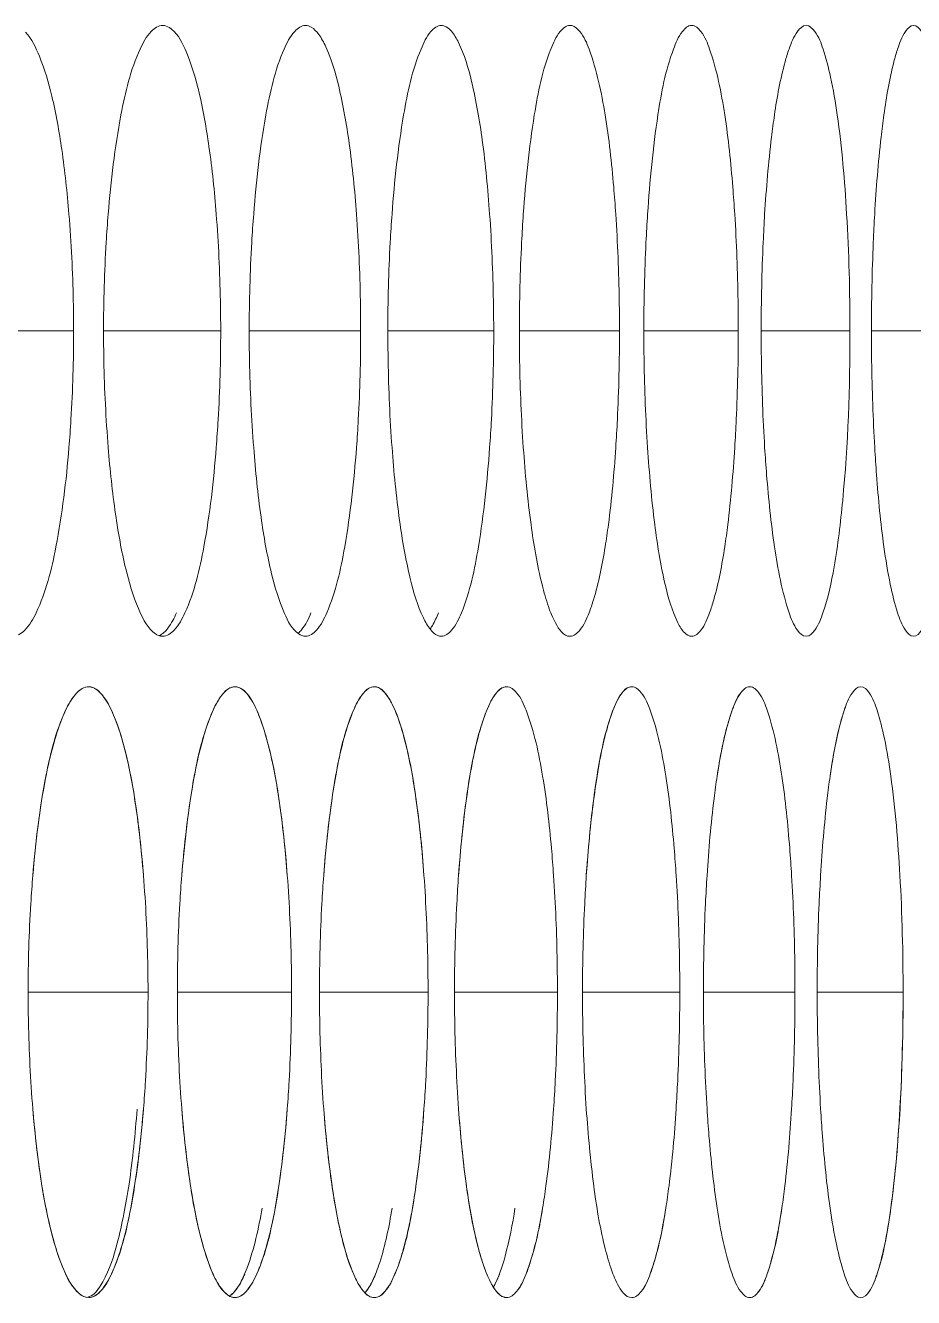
# Model space of a CAD drawing. Header units: millimetres. Extents: x 1177 to 4147, y 93 to 2194.
# Drawn here: x 2907.68 to 2916.4, y 1875.71 to 1888.21 of the extents above; entities that cross this region are included whole.
import ezdxf

# ---------------------------------------------------------------- set-up
doc = ezdxf.new("R2010")
doc.units = ezdxf.units.MM
doc.header["$LTSCALE"] = 0.1
doc.layers.add('标注', color=251, linetype='Continuous', lineweight=9)

msp = doc.modelspace()

# ---------------------------------------------------------------- linework, layer by layer
at = {"layer": '标注'}
for p, q in [((2906.944, 1885.207), (2908.15, 1885.207)), ((2908.444, 1885.207), (2909.595, 1885.207)), ((2909.875, 1885.207), (2910.97, 1885.207)), ((2911.237, 1885.207), (2912.277, 1885.207)), ((2912.529, 1885.207), (2913.513, 1885.207)), ((2913.752, 1885.207), (2914.68, 1885.207)), ((2914.905, 1885.207), (2915.777, 1885.207)), ((2915.988, 1885.207), (2916.804, 1885.207)), ((2907.703, 1878.712), (2908.881, 1878.712)), ((2907.703, 1878.712), (2908.881, 1878.712)), ((2909.169, 1878.712), (2910.291, 1878.712)), ((2909.169, 1878.712), (2910.291, 1878.712)), ((2910.565, 1878.712), (2911.632, 1878.712)), ((2910.565, 1878.712), (2911.632, 1878.712)), ((2911.892, 1878.712), (2912.903, 1878.712)), ((2911.892, 1878.712), (2912.903, 1878.712)), ((2913.149, 1878.712), (2914.105, 1878.712)), ((2913.149, 1878.712), (2914.105, 1878.712)), ((2914.337, 1878.712), (2915.237, 1878.712)), ((2914.337, 1878.712), (2915.237, 1878.712)), ((2915.455, 1878.712), (2916.299, 1878.712)), ((2915.455, 1878.712), (2916.299, 1878.712))]:
    msp.add_line(p, q, dxfattribs=at)
for points, knots in [([(2909.025, 1888.207), (2908.983, 1888.207), (2908.882, 1888.135), (2908.833, 1888.037), (2908.804, 1887.975)], [0, 0, 0, 0, 0.384136, 1, 1, 1, 1]), ([(2909.115, 1888.169), (2909.108, 1888.175), (2909.082, 1888.195), (2909.049, 1888.207), (2909.025, 1888.207)], [0, 0, 0, 0, 0.282086, 1, 1, 1, 1]), ([(2909.551, 1886.354), (2909.534, 1886.576), (2909.492, 1886.98), (2909.399, 1887.518), (2909.285, 1887.905), (2909.18, 1888.113), (2909.115, 1888.169)], [0, 0, 0, 0, 0.353299, 0.646273, 0.86342, 1, 1, 1, 1]), ([(2910.428, 1888.207), (2910.388, 1888.207), (2910.291, 1888.133), (2910.245, 1888.037), (2910.218, 1887.975)], [0, 0, 0, 0, 0.378328, 1, 1, 1, 1]), ([(2910.929, 1886.354), (2910.912, 1886.587), (2910.871, 1887.008), (2910.775, 1887.558), (2910.671, 1887.92), (2910.57, 1888.111), (2910.514, 1888.173), (2910.485, 1888.19)], [0, 0, 0, 0, 0.364158, 0.661207, 0.874207, 0.947517, 1, 1, 1, 1]), ([(2911.762, 1888.207), (2911.723, 1888.207), (2911.63, 1888.131), (2911.589, 1888.036), (2911.563, 1887.975)], [0, 0, 0, 0, 0.37223, 1, 1, 1, 1]), ([(2912.237, 1886.354), (2912.22, 1886.597), (2912.179, 1887.035), (2912.083, 1887.599), (2911.978, 1887.962), (2911.876, 1888.143), (2911.817, 1888.195), (2911.788, 1888.203)], [0, 0, 0, 0, 0.376417, 0.678059, 0.88637, 0.953961, 1, 1, 1, 1]), ([(2913.027, 1888.207), (2912.989, 1888.207), (2912.9, 1888.128), (2912.862, 1888.036), (2912.838, 1887.975)], [0, 0, 0, 0, 0.36584, 1, 1, 1, 1]), ([(2913.372, 1887.328), (2913.336, 1887.547), (2913.276, 1887.835), (2913.153, 1888.128), (2913.064, 1888.207), (2913.027, 1888.207)], [0, 0, 0, 0, 0.68404, 0.884461, 1, 1, 1, 1]), ([(2914.222, 1888.207), (2914.185, 1888.207), (2914.101, 1888.126), (2914.066, 1888.036), (2914.043, 1887.975)], [0, 0, 0, 0, 0.359161, 1, 1, 1, 1]), ([(2914.547, 1887.328), (2914.514, 1887.547), (2914.456, 1887.834), (2914.342, 1888.126), (2914.258, 1888.207), (2914.222, 1888.207)], [0, 0, 0, 0, 0.688296, 0.888112, 1, 1, 1, 1]), ([(2915.347, 1888.207), (2915.312, 1888.207), (2915.232, 1888.124), (2915.2, 1888.035), (2915.179, 1887.975)], [0, 0, 0, 0, 0.352199, 1, 1, 1, 1]), ([(2915.777, 1885.207), (2915.777, 1885.59), (2915.758, 1886.298), (2915.687, 1887.132), (2915.599, 1887.67), (2915.525, 1887.948), (2915.461, 1888.124), (2915.381, 1888.207), (2915.347, 1888.207)], [0, 0, 0, 0, 0.372429, 0.689732, 0.811883, 0.904664, 0.966442, 1, 1, 1, 1]), ([(2916.402, 1888.207), (2916.369, 1888.207), (2916.293, 1888.121), (2916.265, 1888.035), (2916.245, 1887.975)], [0, 0, 0, 0, 0.34497, 1, 1, 1, 1]), ([(2916.804, 1885.207), (2916.804, 1885.59), (2916.786, 1886.298), (2916.72, 1887.131), (2916.638, 1887.67), (2916.568, 1887.948), (2916.51, 1888.121), (2916.435, 1888.207), (2916.402, 1888.207)], [0, 0, 0, 0, 0.373515, 0.691581, 0.813864, 0.906521, 0.967776, 1, 1, 1, 1]), ([(2908.104, 1886.354), (2908.087, 1886.566), (2908.045, 1886.955), (2907.954, 1887.475), (2907.84, 1887.864), (2907.739, 1888.074), (2907.677, 1888.141)], [0, 0, 0, 0, 0.343252, 0.632232, 0.852748, 1, 1, 1, 1]), ([(2908.804, 1887.975), (2908.709, 1887.772), (2908.581, 1887.228), (2908.516, 1886.681), (2908.49, 1886.354)], [0, 0, 0, 0, 0.407017, 1, 1, 1, 1]), ([(2910.218, 1887.975), (2910.128, 1887.771), (2910.006, 1887.227), (2909.944, 1886.681), (2909.919, 1886.354)], [0, 0, 0, 0, 0.406317, 1, 1, 1, 1]), ([(2911.563, 1887.975), (2911.476, 1887.77), (2911.361, 1887.226), (2911.302, 1886.68), (2911.278, 1886.354)], [0, 0, 0, 0, 0.405644, 1, 1, 1, 1]), ([(2912.838, 1887.975), (2912.755, 1887.769), (2912.647, 1887.225), (2912.591, 1886.68), (2912.568, 1886.354)], [0, 0, 0, 0, 0.405, 1, 1, 1, 1]), ([(2914.043, 1887.975), (2913.965, 1887.768), (2913.863, 1887.225), (2913.81, 1886.68), (2913.789, 1886.354)], [0, 0, 0, 0, 0.404385, 1, 1, 1, 1]), ([(2915.179, 1887.975), (2915.164, 1887.934), (2915.1, 1887.722), (2915.061, 1887.503), (2915.035, 1887.328)], [0, 0, 0, 0, 0.198383, 1, 1, 1, 1]), ([(2916.245, 1887.975), (2916.231, 1887.934), (2916.171, 1887.722), (2916.135, 1887.503), (2916.11, 1887.328)], [0, 0, 0, 0, 0.197891, 1, 1, 1, 1]), ([(2913.476, 1886.354), (2913.47, 1886.443), (2913.445, 1886.769), (2913.41, 1887.094), (2913.372, 1887.328)], [0, 0, 0, 0, 0.272672, 1, 1, 1, 1]), ([(2914.645, 1886.354), (2914.639, 1886.443), (2914.616, 1886.769), (2914.583, 1887.093), (2914.547, 1887.328)], [0, 0, 0, 0, 0.272763, 1, 1, 1, 1]), ([(2915.035, 1887.328), (2915.025, 1887.255), (2914.982, 1886.932), (2914.955, 1886.607), (2914.939, 1886.354)], [0, 0, 0, 0, 0.224658, 1, 1, 1, 1]), ([(2916.11, 1887.328), (2916.1, 1887.255), (2916.06, 1886.932), (2916.035, 1886.607), (2916.02, 1886.354)], [0, 0, 0, 0, 0.224554, 1, 1, 1, 1]), ([(2908.15, 1885.207), (2908.15, 1885.305), (2908.146, 1885.688), (2908.127, 1886.071), (2908.104, 1886.354)], [0, 0, 0, 0, 0.255908, 1, 1, 1, 1]), ([(2908.49, 1886.354), (2908.482, 1886.262), (2908.456, 1885.88), (2908.444, 1885.497), (2908.444, 1885.207)], [0, 0, 0, 0, 0.241932, 1, 1, 1, 1]), ([(2909.595, 1885.207), (2909.595, 1885.305), (2909.591, 1885.688), (2909.573, 1886.071), (2909.551, 1886.354)], [0, 0, 0, 0, 0.255929, 1, 1, 1, 1]), ([(2909.919, 1886.354), (2909.911, 1886.262), (2909.886, 1885.88), (2909.875, 1885.497), (2909.875, 1885.207)], [0, 0, 0, 0, 0.241898, 1, 1, 1, 1]), ([(2910.97, 1885.207), (2910.97, 1885.305), (2910.967, 1885.688), (2910.95, 1886.071), (2910.929, 1886.354)], [0, 0, 0, 0, 0.255949, 1, 1, 1, 1]), ([(2911.278, 1886.354), (2911.271, 1886.262), (2911.247, 1885.88), (2911.237, 1885.497), (2911.237, 1885.207)], [0, 0, 0, 0, 0.241865, 1, 1, 1, 1]), ([(2912.277, 1885.207), (2912.277, 1885.305), (2912.273, 1885.688), (2912.257, 1886.07), (2912.237, 1886.354)], [0, 0, 0, 0, 0.255968, 1, 1, 1, 1]), ([(2912.568, 1886.354), (2912.562, 1886.262), (2912.539, 1885.88), (2912.529, 1885.497), (2912.529, 1885.207)], [0, 0, 0, 0, 0.241834, 1, 1, 1, 1]), ([(2913.513, 1885.207), (2913.513, 1885.305), (2913.51, 1885.688), (2913.495, 1886.07), (2913.476, 1886.354)], [0, 0, 0, 0, 0.255986, 1, 1, 1, 1]), ([(2913.789, 1886.354), (2913.783, 1886.262), (2913.761, 1885.88), (2913.752, 1885.497), (2913.752, 1885.207)], [0, 0, 0, 0, 0.241805, 1, 1, 1, 1]), ([(2914.68, 1885.207), (2914.68, 1885.305), (2914.677, 1885.688), (2914.663, 1886.07), (2914.645, 1886.354)], [0, 0, 0, 0, 0.256003, 1, 1, 1, 1]), ([(2914.939, 1886.354), (2914.934, 1886.262), (2914.913, 1885.88), (2914.905, 1885.497), (2914.905, 1885.207)], [0, 0, 0, 0, 0.241777, 1, 1, 1, 1]), ([(2916.02, 1886.354), (2916.015, 1886.262), (2915.996, 1885.88), (2915.988, 1885.497), (2915.988, 1885.207)], [0, 0, 0, 0, 0.241751, 1, 1, 1, 1]), ([(2908.104, 1884.06), (2908.112, 1884.152), (2908.139, 1884.534), (2908.15, 1884.917), (2908.15, 1885.207)], [0, 0, 0, 0, 0.24194, 1, 1, 1, 1]), ([(2908.444, 1885.207), (2908.444, 1885.109), (2908.448, 1884.727), (2908.467, 1884.344), (2908.49, 1884.06)], [0, 0, 0, 0, 0.255912, 1, 1, 1, 1]), ([(2909.551, 1884.06), (2909.558, 1884.152), (2909.584, 1884.534), (2909.595, 1884.917), (2909.595, 1885.207)], [0, 0, 0, 0, 0.241906, 1, 1, 1, 1]), ([(2909.875, 1885.207), (2909.875, 1885.109), (2909.879, 1884.727), (2909.897, 1884.344), (2909.919, 1884.06)], [0, 0, 0, 0, 0.255933, 1, 1, 1, 1]), ([(2910.929, 1884.06), (2910.936, 1884.152), (2910.96, 1884.534), (2910.97, 1884.917), (2910.97, 1885.207)], [0, 0, 0, 0, 0.241873, 1, 1, 1, 1]), ([(2911.237, 1885.207), (2911.237, 1885.109), (2911.241, 1884.727), (2911.257, 1884.344), (2911.278, 1884.06)], [0, 0, 0, 0, 0.255953, 1, 1, 1, 1]), ([(2912.237, 1884.06), (2912.244, 1884.152), (2912.267, 1884.534), (2912.277, 1884.917), (2912.277, 1885.207)], [0, 0, 0, 0, 0.241842, 1, 1, 1, 1]), ([(2912.529, 1885.207), (2912.529, 1885.109), (2912.533, 1884.727), (2912.548, 1884.344), (2912.568, 1884.06)], [0, 0, 0, 0, 0.255971, 1, 1, 1, 1]), ([(2913.476, 1884.06), (2913.482, 1884.152), (2913.504, 1884.534), (2913.513, 1884.917), (2913.513, 1885.207)], [0, 0, 0, 0, 0.241812, 1, 1, 1, 1]), ([(2913.752, 1885.207), (2913.752, 1885.109), (2913.755, 1884.727), (2913.77, 1884.344), (2913.789, 1884.06)], [0, 0, 0, 0, 0.255989, 1, 1, 1, 1]), ([(2914.645, 1884.06), (2914.651, 1884.152), (2914.671, 1884.534), (2914.68, 1884.917), (2914.68, 1885.207)], [0, 0, 0, 0, 0.241784, 1, 1, 1, 1]), ([(2914.905, 1885.207), (2914.905, 1885.109), (2914.908, 1884.727), (2914.922, 1884.344), (2914.939, 1884.06)], [0, 0, 0, 0, 0.256006, 1, 1, 1, 1]), ([(2915.512, 1882.439), (2915.563, 1882.585), (2915.64, 1882.952), (2915.751, 1883.875), (2915.777, 1884.651), (2915.777, 1885.207)], [0, 0, 0, 0, 0.166119, 0.401654, 1, 1, 1, 1]), ([(2915.988, 1885.207), (2915.988, 1885.109), (2915.991, 1884.727), (2916.004, 1884.344), (2916.02, 1884.06)], [0, 0, 0, 0, 0.256022, 1, 1, 1, 1]), ([(2907.782, 1882.439), (2907.88, 1882.642), (2908.011, 1883.186), (2908.078, 1883.734), (2908.104, 1884.06)], [0, 0, 0, 0, 0.407475, 1, 1, 1, 1]), ([(2908.49, 1884.06), (2908.507, 1883.842), (2908.55, 1883.443), (2908.643, 1882.911), (2908.758, 1882.524), (2908.861, 1882.315), (2908.925, 1882.255)], [0, 0, 0, 0, 0.349668, 0.641268, 0.859711, 1, 1, 1, 1]), ([(2909.244, 1882.439), (2909.338, 1882.643), (2909.463, 1883.187), (2909.526, 1883.734), (2909.551, 1884.06)], [0, 0, 0, 0, 0.406757, 1, 1, 1, 1]), ([(2909.919, 1884.06), (2909.936, 1883.831), (2909.978, 1883.417), (2910.074, 1882.868), (2910.189, 1882.484), (2910.294, 1882.278), (2910.361, 1882.231)], [0, 0, 0, 0, 0.360647, 0.656591, 0.871311, 1, 1, 1, 1]), ([(2910.637, 1882.439), (2910.726, 1882.644), (2910.845, 1883.188), (2910.905, 1883.734), (2910.929, 1884.06)], [0, 0, 0, 0, 0.406066, 1, 1, 1, 1]), ([(2911.278, 1884.06), (2911.296, 1883.821), (2911.338, 1883.389), (2911.435, 1882.829), (2911.54, 1882.466), (2911.642, 1882.282), (2911.698, 1882.226), (2911.727, 1882.215)], [0, 0, 0, 0, 0.372333, 0.672575, 0.882635, 0.952132, 1, 1, 1, 1]), ([(2911.96, 1882.439), (2912.045, 1882.645), (2912.157, 1883.189), (2912.214, 1883.734), (2912.237, 1884.06)], [0, 0, 0, 0, 0.405403, 1, 1, 1, 1]), ([(2912.568, 1884.06), (2912.586, 1883.807), (2912.629, 1883.355), (2912.715, 1882.837), (2912.808, 1882.511), (2912.877, 1882.338), (2912.962, 1882.207), (2913.027, 1882.207)], [0, 0, 0, 0, 0.389161, 0.695877, 0.811486, 0.900262, 1, 1, 1, 1]), ([(2913.372, 1883.087), (2913.384, 1883.159), (2913.43, 1883.482), (2913.459, 1883.808), (2913.476, 1884.06)], [0, 0, 0, 0, 0.224828, 1, 1, 1, 1]), ([(2913.789, 1884.06), (2913.805, 1883.807), (2913.845, 1883.356), (2913.937, 1882.78), (2914.039, 1882.419), (2914.136, 1882.247), (2914.196, 1882.207), (2914.222, 1882.207)], [0, 0, 0, 0, 0.389812, 0.696656, 0.899917, 0.961012, 1, 1, 1, 1]), ([(2914.547, 1883.087), (2914.558, 1883.159), (2914.602, 1883.482), (2914.629, 1883.808), (2914.645, 1884.06)], [0, 0, 0, 0, 0.224714, 1, 1, 1, 1]), ([(2914.939, 1884.06), (2914.945, 1883.971), (2914.968, 1883.646), (2915.001, 1883.321), (2915.035, 1883.087)], [0, 0, 0, 0, 0.272803, 1, 1, 1, 1]), ([(2916.02, 1884.06), (2916.026, 1883.971), (2916.047, 1883.646), (2916.078, 1883.321), (2916.11, 1883.087)], [0, 0, 0, 0, 0.272887, 1, 1, 1, 1]), ([(2913.214, 1882.439), (2913.23, 1882.48), (2913.301, 1882.691), (2913.344, 1882.911), (2913.372, 1883.087)], [0, 0, 0, 0, 0.199302, 1, 1, 1, 1]), ([(2914.398, 1882.439), (2914.413, 1882.48), (2914.48, 1882.692), (2914.52, 1882.911), (2914.547, 1883.087)], [0, 0, 0, 0, 0.198767, 1, 1, 1, 1]), ([(2915.035, 1883.087), (2915.068, 1882.868), (2915.123, 1882.58), (2915.232, 1882.291), (2915.312, 1882.207), (2915.347, 1882.207)], [0, 0, 0, 0, 0.692122, 0.891575, 1, 1, 1, 1]), ([(2916.11, 1883.087), (2916.128, 1882.962), (2916.162, 1882.745), (2916.233, 1882.466), (2916.293, 1882.293), (2916.369, 1882.207), (2916.402, 1882.207)], [0, 0, 0, 0, 0.396145, 0.696516, 0.895316, 1, 1, 1, 1]), ([(2907.553, 1882.207), (2907.596, 1882.207), (2907.701, 1882.278), (2907.752, 1882.377), (2907.782, 1882.439)], [0, 0, 0, 0, 0.389686, 1, 1, 1, 1]), ([(2908.989, 1882.214), (2909.025, 1882.227), (2909.096, 1882.3), (2909.138, 1882.386), (2909.161, 1882.439)], [0, 0, 0, 0, 0.398504, 1, 1, 1, 1]), ([(2909.025, 1882.207), (2909.067, 1882.207), (2909.168, 1882.28), (2909.216, 1882.378), (2909.244, 1882.439)], [0, 0, 0, 0, 0.384127, 1, 1, 1, 1]), ([(2910.356, 1882.237), (2910.368, 1882.247), (2910.423, 1882.305), (2910.458, 1882.379), (2910.482, 1882.439)], [0, 0, 0, 0, 0.193099, 1, 1, 1, 1]), ([(2910.428, 1882.207), (2910.469, 1882.207), (2910.566, 1882.282), (2910.61, 1882.378), (2910.637, 1882.439)], [0, 0, 0, 0, 0.37828, 1, 1, 1, 1]), ([(2911.653, 1882.281), (2911.661, 1882.291), (2911.693, 1882.341), (2911.717, 1882.395), (2911.734, 1882.439)], [0, 0, 0, 0, 0.212146, 1, 1, 1, 1]), ([(2911.762, 1882.207), (2911.801, 1882.207), (2911.894, 1882.284), (2911.935, 1882.378), (2911.96, 1882.439)], [0, 0, 0, 0, 0.372142, 1, 1, 1, 1]), ([(2913.027, 1882.207), (2913.064, 1882.207), (2913.153, 1882.286), (2913.19, 1882.378), (2913.214, 1882.439)], [0, 0, 0, 0, 0.36571, 1, 1, 1, 1]), ([(2914.222, 1882.207), (2914.258, 1882.207), (2914.342, 1882.288), (2914.376, 1882.379), (2914.398, 1882.439)], [0, 0, 0, 0, 0.358988, 1, 1, 1, 1]), ([(2915.347, 1882.207), (2915.381, 1882.207), (2915.461, 1882.291), (2915.492, 1882.379), (2915.512, 1882.439)], [0, 0, 0, 0, 0.351982, 1, 1, 1, 1]), ([(2916.402, 1882.207), (2916.435, 1882.207), (2916.51, 1882.294), (2916.538, 1882.379), (2916.557, 1882.439)], [0, 0, 0, 0, 0.34471, 1, 1, 1, 1]), ([(2908.925, 1882.255), (2908.933, 1882.247), (2908.961, 1882.223), (2908.998, 1882.207), (2909.025, 1882.207)], [0, 0, 0, 0, 0.288207, 1, 1, 1, 1]), ([(2908.298, 1881.712), (2908.225, 1881.712), (2908.121, 1881.589), (2908.036, 1881.408), (2907.925, 1881.085), (2907.822, 1880.565), (2907.77, 1880.112), (2907.749, 1879.859)], [0, 0, 0, 0, 0.108725, 0.198707, 0.314104, 0.617245, 1, 1, 1, 1]), ([(2908.298, 1881.712), (2908.254, 1881.712), (2908.151, 1881.64), (2908.101, 1881.542), (2908.071, 1881.48)], [0, 0, 0, 0, 0.386933, 1, 1, 1, 1]), ([(2908.404, 1881.66), (2908.396, 1881.668), (2908.366, 1881.695), (2908.326, 1881.712), (2908.298, 1881.712)], [0, 0, 0, 0, 0.288854, 1, 1, 1, 1]), ([(2908.836, 1879.859), (2908.816, 1880.112), (2908.766, 1880.565), (2908.666, 1881.085), (2908.557, 1881.408), (2908.473, 1881.589), (2908.369, 1881.712), (2908.298, 1881.712)], [0, 0, 0, 0, 0.38312, 0.686351, 0.80168, 0.891533, 1, 1, 1, 1]), ([(2908.836, 1879.859), (2908.819, 1880.076), (2908.778, 1880.472), (2908.685, 1881.002), (2908.571, 1881.39), (2908.468, 1881.599), (2908.404, 1881.66)], [0, 0, 0, 0, 0.348125, 0.639047, 0.857939, 1, 1, 1, 1]), ([(2909.735, 1881.712), (2909.666, 1881.712), (2909.566, 1881.587), (2909.486, 1881.408), (2909.38, 1881.084), (2909.282, 1880.565), (2909.233, 1880.112), (2909.213, 1879.859)], [0, 0, 0, 0, 0.106138, 0.195757, 0.311206, 0.615378, 1, 1, 1, 1]), ([(2909.735, 1881.712), (2909.694, 1881.712), (2909.595, 1881.639), (2909.548, 1881.542), (2909.52, 1881.48)], [0, 0, 0, 0, 0.381268, 1, 1, 1, 1]), ([(2910.249, 1879.859), (2910.23, 1880.112), (2910.182, 1880.565), (2910.087, 1881.084), (2909.983, 1881.408), (2909.904, 1881.587), (2909.805, 1881.712), (2909.735, 1881.712)], [0, 0, 0, 0, 0.384981, 0.689245, 0.80463, 0.894123, 1, 1, 1, 1]), ([(2910.249, 1879.859), (2910.232, 1880.086), (2910.19, 1880.498), (2910.096, 1881.045), (2909.981, 1881.43), (2909.876, 1881.636), (2909.809, 1881.685)], [0, 0, 0, 0, 0.358786, 0.65392, 0.869192, 1, 1, 1, 1]), ([(2911.104, 1881.712), (2911.036, 1881.712), (2910.943, 1881.584), (2910.867, 1881.408), (2910.766, 1881.084), (2910.673, 1880.564), (2910.626, 1880.112), (2910.607, 1879.859)], [0, 0, 0, 0, 0.103563, 0.192833, 0.308341, 0.613538, 1, 1, 1, 1]), ([(2911.104, 1881.712), (2911.064, 1881.712), (2910.969, 1881.637), (2910.926, 1881.541), (2910.899, 1881.48)], [0, 0, 0, 0, 0.375316, 1, 1, 1, 1]), ([(2911.592, 1879.859), (2911.574, 1880.112), (2911.529, 1880.564), (2911.438, 1881.083), (2911.339, 1881.408), (2911.265, 1881.584), (2911.172, 1881.712), (2911.104, 1881.712)], [0, 0, 0, 0, 0.386814, 0.692105, 0.807551, 0.8967, 1, 1, 1, 1]), ([(2911.592, 1879.859), (2911.575, 1880.097), (2911.534, 1880.526), (2911.438, 1881.084), (2911.333, 1881.446), (2911.231, 1881.633), (2911.174, 1881.689), (2911.145, 1881.703)], [0, 0, 0, 0, 0.370156, 0.669475, 0.880231, 0.950761, 1, 1, 1, 1]), ([(2912.403, 1881.712), (2912.337, 1881.712), (2912.249, 1881.582), (2912.178, 1881.408), (2912.082, 1881.083), (2911.994, 1880.564), (2911.95, 1880.112), (2911.932, 1879.859)], [0, 0, 0, 0, 0.101007, 0.189943, 0.305517, 0.61173, 1, 1, 1, 1]), ([(2912.403, 1881.712), (2912.365, 1881.712), (2912.274, 1881.634), (2912.234, 1881.541), (2912.209, 1881.48)], [0, 0, 0, 0, 0.369072, 1, 1, 1, 1]), ([(2912.758, 1880.833), (2912.722, 1881.052), (2912.66, 1881.34), (2912.532, 1881.634), (2912.442, 1881.712), (2912.403, 1881.712)], [0, 0, 0, 0, 0.68191, 0.882647, 1, 1, 1, 1]), ([(2912.758, 1880.833), (2912.722, 1881.052), (2912.66, 1881.34), (2912.532, 1881.634), (2912.442, 1881.712), (2912.403, 1881.712)], [0, 0, 0, 0, 0.68191, 0.882647, 1, 1, 1, 1]), ([(2913.633, 1881.712), (2913.569, 1881.712), (2913.487, 1881.58), (2913.42, 1881.408), (2913.329, 1881.082), (2913.246, 1880.564), (2913.204, 1880.112), (2913.187, 1879.859)], [0, 0, 0, 0, 0.098477, 0.187097, 0.302743, 0.609957, 1, 1, 1, 1]), ([(2913.633, 1881.712), (2913.596, 1881.712), (2913.509, 1881.632), (2913.473, 1881.541), (2913.449, 1881.48)], [0, 0, 0, 0, 0.362536, 1, 1, 1, 1]), ([(2913.968, 1880.833), (2913.934, 1881.052), (2913.875, 1881.339), (2913.756, 1881.632), (2913.67, 1881.712), (2913.633, 1881.712)], [0, 0, 0, 0, 0.686169, 0.886283, 1, 1, 1, 1]), ([(2913.968, 1880.833), (2913.934, 1881.052), (2913.875, 1881.339), (2913.756, 1881.632), (2913.67, 1881.712), (2913.633, 1881.712)], [0, 0, 0, 0, 0.686169, 0.886283, 1, 1, 1, 1]), ([(2914.793, 1881.712), (2914.757, 1881.712), (2914.675, 1881.63), (2914.562, 1881.339), (2914.505, 1881.052), (2914.472, 1880.833)], [0, 0, 0, 0, 0.110259, 0.309993, 1, 1, 1, 1]), ([(2914.793, 1881.712), (2914.757, 1881.712), (2914.675, 1881.63), (2914.642, 1881.54), (2914.62, 1881.48)], [0, 0, 0, 0, 0.355714, 1, 1, 1, 1]), ([(2915.108, 1880.833), (2915.076, 1881.051), (2915.02, 1881.339), (2914.91, 1881.63), (2914.828, 1881.712), (2914.793, 1881.712)], [0, 0, 0, 0, 0.690419, 0.889948, 1, 1, 1, 1]), ([(2915.108, 1880.833), (2915.076, 1881.051), (2915.02, 1881.339), (2914.91, 1881.63), (2914.828, 1881.712), (2914.793, 1881.712)], [0, 0, 0, 0, 0.690419, 0.889948, 1, 1, 1, 1]), ([(2915.883, 1881.712), (2915.849, 1881.712), (2915.771, 1881.627), (2915.709, 1881.453), (2915.635, 1881.174), (2915.599, 1880.957), (2915.582, 1880.833)], [0, 0, 0, 0, 0.106517, 0.305568, 0.605245, 1, 1, 1, 1]), ([(2915.883, 1881.712), (2915.849, 1881.712), (2915.771, 1881.627), (2915.741, 1881.54), (2915.721, 1881.48)], [0, 0, 0, 0, 0.348617, 1, 1, 1, 1]), ([(2916.299, 1878.712), (2916.299, 1879.095), (2916.281, 1879.803), (2916.212, 1880.636), (2916.127, 1881.175), (2916.055, 1881.453), (2915.994, 1881.627), (2915.917, 1881.712), (2915.883, 1881.712)], [0, 0, 0, 0, 0.372977, 0.690664, 0.812881, 0.905598, 0.967111, 1, 1, 1, 1]), ([(2916.299, 1878.712), (2916.299, 1879.095), (2916.281, 1879.803), (2916.212, 1880.636), (2916.127, 1881.175), (2916.055, 1881.453), (2915.994, 1881.627), (2915.917, 1881.712), (2915.883, 1881.712)], [0, 0, 0, 0, 0.372977, 0.690664, 0.812881, 0.905598, 0.967111, 1, 1, 1, 1]), ([(2908.071, 1881.48), (2907.975, 1881.277), (2907.843, 1880.733), (2907.776, 1880.186), (2907.749, 1879.859)], [0, 0, 0, 0, 0.407378, 1, 1, 1, 1]), ([(2909.52, 1881.48), (2909.427, 1881.276), (2909.302, 1880.732), (2909.239, 1880.185), (2909.213, 1879.859)], [0, 0, 0, 0, 0.406664, 1, 1, 1, 1]), ([(2910.899, 1881.48), (2910.811, 1881.275), (2910.692, 1880.731), (2910.632, 1880.185), (2910.607, 1879.859)], [0, 0, 0, 0, 0.405977, 1, 1, 1, 1]), ([(2912.209, 1881.48), (2912.125, 1881.274), (2912.013, 1880.73), (2911.955, 1880.185), (2911.932, 1879.859)], [0, 0, 0, 0, 0.405318, 1, 1, 1, 1]), ([(2913.449, 1881.48), (2913.369, 1881.273), (2913.264, 1880.73), (2913.209, 1880.185), (2913.187, 1879.859)], [0, 0, 0, 0, 0.404689, 1, 1, 1, 1]), ([(2914.62, 1881.48), (2914.605, 1881.439), (2914.538, 1881.227), (2914.498, 1881.008), (2914.472, 1880.833)], [0, 0, 0, 0, 0.198639, 1, 1, 1, 1]), ([(2915.721, 1881.48), (2915.707, 1881.439), (2915.644, 1881.227), (2915.607, 1881.008), (2915.582, 1880.833)], [0, 0, 0, 0, 0.198134, 1, 1, 1, 1]), ([(2912.865, 1879.859), (2912.859, 1879.948), (2912.834, 1880.274), (2912.797, 1880.598), (2912.758, 1880.833)], [0, 0, 0, 0, 0.272625, 1, 1, 1, 1]), ([(2912.865, 1879.859), (2912.859, 1879.948), (2912.834, 1880.274), (2912.797, 1880.598), (2912.758, 1880.833)], [0, 0, 0, 0, 0.272625, 1, 1, 1, 1]), ([(2914.069, 1879.859), (2914.064, 1879.948), (2914.04, 1880.273), (2914.005, 1880.598), (2913.968, 1880.833)], [0, 0, 0, 0, 0.272718, 1, 1, 1, 1]), ([(2914.069, 1879.859), (2914.064, 1879.948), (2914.04, 1880.273), (2914.005, 1880.598), (2913.968, 1880.833)], [0, 0, 0, 0, 0.272718, 1, 1, 1, 1]), ([(2914.472, 1880.833), (2914.461, 1880.76), (2914.417, 1880.437), (2914.389, 1880.112), (2914.373, 1879.859)], [0, 0, 0, 0, 0.224713, 1, 1, 1, 1]), ([(2914.472, 1880.833), (2914.461, 1880.76), (2914.417, 1880.437), (2914.389, 1880.112), (2914.373, 1879.859)], [0, 0, 0, 0, 0.224713, 1, 1, 1, 1]), ([(2915.203, 1879.859), (2915.198, 1879.948), (2915.176, 1880.273), (2915.143, 1880.598), (2915.108, 1880.833)], [0, 0, 0, 0, 0.272807, 1, 1, 1, 1]), ([(2915.203, 1879.859), (2915.198, 1879.948), (2915.176, 1880.273), (2915.143, 1880.598), (2915.108, 1880.833)], [0, 0, 0, 0, 0.272807, 1, 1, 1, 1]), ([(2915.582, 1880.833), (2915.571, 1880.76), (2915.53, 1880.437), (2915.504, 1880.112), (2915.489, 1879.859)], [0, 0, 0, 0, 0.224605, 1, 1, 1, 1]), ([(2915.582, 1880.833), (2915.571, 1880.76), (2915.53, 1880.437), (2915.504, 1880.112), (2915.489, 1879.859)], [0, 0, 0, 0, 0.224605, 1, 1, 1, 1]), ([(2907.749, 1879.859), (2907.742, 1879.767), (2907.714, 1879.385), (2907.703, 1879.002), (2907.703, 1878.712)], [0, 0, 0, 0, 0.24195, 1, 1, 1, 1]), ([(2907.749, 1879.859), (2907.742, 1879.767), (2907.714, 1879.385), (2907.703, 1879.002), (2907.703, 1878.712)], [0, 0, 0, 0, 0.24195, 1, 1, 1, 1]), ([(2908.881, 1878.712), (2908.881, 1878.81), (2908.877, 1879.193), (2908.859, 1879.575), (2908.836, 1879.859)], [0, 0, 0, 0, 0.255919, 1, 1, 1, 1]), ([(2908.881, 1878.712), (2908.881, 1878.81), (2908.877, 1879.193), (2908.859, 1879.575), (2908.836, 1879.859)], [0, 0, 0, 0, 0.255919, 1, 1, 1, 1]), ([(2909.213, 1879.859), (2909.205, 1879.767), (2909.179, 1879.385), (2909.169, 1879.002), (2909.169, 1878.712)], [0, 0, 0, 0, 0.241915, 1, 1, 1, 1]), ([(2909.213, 1879.859), (2909.205, 1879.767), (2909.179, 1879.385), (2909.169, 1879.002), (2909.169, 1878.712)], [0, 0, 0, 0, 0.241915, 1, 1, 1, 1]), ([(2910.291, 1878.712), (2910.291, 1878.81), (2910.288, 1879.193), (2910.27, 1879.575), (2910.249, 1879.859)], [0, 0, 0, 0, 0.255939, 1, 1, 1, 1]), ([(2910.291, 1878.712), (2910.291, 1878.81), (2910.288, 1879.193), (2910.27, 1879.575), (2910.249, 1879.859)], [0, 0, 0, 0, 0.255939, 1, 1, 1, 1]), ([(2910.607, 1879.859), (2910.6, 1879.767), (2910.575, 1879.385), (2910.565, 1879.002), (2910.565, 1878.712)], [0, 0, 0, 0, 0.241881, 1, 1, 1, 1]), ([(2910.607, 1879.859), (2910.6, 1879.767), (2910.575, 1879.385), (2910.565, 1879.002), (2910.565, 1878.712)], [0, 0, 0, 0, 0.241881, 1, 1, 1, 1]), ([(2911.632, 1878.712), (2911.632, 1878.81), (2911.629, 1879.193), (2911.612, 1879.575), (2911.592, 1879.859)], [0, 0, 0, 0, 0.255958, 1, 1, 1, 1]), ([(2911.632, 1878.712), (2911.632, 1878.81), (2911.629, 1879.193), (2911.612, 1879.575), (2911.592, 1879.859)], [0, 0, 0, 0, 0.255958, 1, 1, 1, 1]), ([(2911.932, 1879.859), (2911.925, 1879.767), (2911.902, 1879.385), (2911.892, 1879.002), (2911.892, 1878.712)], [0, 0, 0, 0, 0.24185, 1, 1, 1, 1]), ([(2911.932, 1879.859), (2911.925, 1879.767), (2911.902, 1879.385), (2911.892, 1879.002), (2911.892, 1878.712)], [0, 0, 0, 0, 0.24185, 1, 1, 1, 1]), ([(2912.903, 1878.712), (2912.903, 1878.81), (2912.9, 1879.193), (2912.885, 1879.575), (2912.865, 1879.859)], [0, 0, 0, 0, 0.255977, 1, 1, 1, 1]), ([(2912.903, 1878.712), (2912.903, 1878.81), (2912.9, 1879.193), (2912.885, 1879.575), (2912.865, 1879.859)], [0, 0, 0, 0, 0.255977, 1, 1, 1, 1]), ([(2913.187, 1879.859), (2913.181, 1879.767), (2913.159, 1879.385), (2913.149, 1879.002), (2913.149, 1878.712)], [0, 0, 0, 0, 0.24182, 1, 1, 1, 1]), ([(2913.187, 1879.859), (2913.181, 1879.767), (2913.159, 1879.385), (2913.149, 1879.002), (2913.149, 1878.712)], [0, 0, 0, 0, 0.24182, 1, 1, 1, 1]), ([(2914.105, 1878.712), (2914.105, 1878.81), (2914.102, 1879.193), (2914.088, 1879.575), (2914.069, 1879.859)], [0, 0, 0, 0, 0.255994, 1, 1, 1, 1]), ([(2914.105, 1878.712), (2914.105, 1878.81), (2914.102, 1879.193), (2914.088, 1879.575), (2914.069, 1879.859)], [0, 0, 0, 0, 0.255994, 1, 1, 1, 1]), ([(2914.373, 1879.859), (2914.367, 1879.767), (2914.346, 1879.385), (2914.337, 1879.002), (2914.337, 1878.712)], [0, 0, 0, 0, 0.241791, 1, 1, 1, 1]), ([(2914.373, 1879.859), (2914.367, 1879.767), (2914.346, 1879.385), (2914.337, 1879.002), (2914.337, 1878.712)], [0, 0, 0, 0, 0.241791, 1, 1, 1, 1]), ([(2915.237, 1878.712), (2915.237, 1878.81), (2915.234, 1879.193), (2915.221, 1879.575), (2915.203, 1879.859)], [0, 0, 0, 0, 0.256011, 1, 1, 1, 1]), ([(2915.237, 1878.712), (2915.237, 1878.81), (2915.234, 1879.193), (2915.221, 1879.575), (2915.203, 1879.859)], [0, 0, 0, 0, 0.256011, 1, 1, 1, 1]), ([(2915.489, 1879.859), (2915.483, 1879.767), (2915.463, 1879.385), (2915.455, 1879.002), (2915.455, 1878.712)], [0, 0, 0, 0, 0.241764, 1, 1, 1, 1]), ([(2915.489, 1879.859), (2915.483, 1879.767), (2915.463, 1879.385), (2915.455, 1879.002), (2915.455, 1878.712)], [0, 0, 0, 0, 0.241764, 1, 1, 1, 1]), ([(2907.703, 1878.712), (2907.703, 1878.614), (2907.707, 1878.231), (2907.726, 1877.849), (2907.749, 1877.565)], [0, 0, 0, 0, 0.255902, 1, 1, 1, 1]), ([(2907.703, 1878.712), (2907.703, 1878.614), (2907.707, 1878.231), (2907.726, 1877.849), (2907.749, 1877.565)], [0, 0, 0, 0, 0.255902, 1, 1, 1, 1]), ([(2908.836, 1877.565), (2908.844, 1877.657), (2908.87, 1878.039), (2908.881, 1878.422), (2908.881, 1878.712)], [0, 0, 0, 0, 0.241923, 1, 1, 1, 1]), ([(2908.836, 1877.565), (2908.844, 1877.657), (2908.87, 1878.039), (2908.881, 1878.422), (2908.881, 1878.712)], [0, 0, 0, 0, 0.241923, 1, 1, 1, 1]), ([(2909.169, 1878.712), (2909.169, 1878.614), (2909.172, 1878.231), (2909.19, 1877.849), (2909.213, 1877.565)], [0, 0, 0, 0, 0.255923, 1, 1, 1, 1]), ([(2909.169, 1878.712), (2909.169, 1878.614), (2909.172, 1878.231), (2909.19, 1877.849), (2909.213, 1877.565)], [0, 0, 0, 0, 0.255923, 1, 1, 1, 1]), ([(2910.249, 1877.565), (2910.256, 1877.657), (2910.281, 1878.039), (2910.291, 1878.422), (2910.291, 1878.712)], [0, 0, 0, 0, 0.241889, 1, 1, 1, 1]), ([(2910.249, 1877.565), (2910.256, 1877.657), (2910.281, 1878.039), (2910.291, 1878.422), (2910.291, 1878.712)], [0, 0, 0, 0, 0.241889, 1, 1, 1, 1]), ([(2910.565, 1878.712), (2910.565, 1878.614), (2910.569, 1878.231), (2910.586, 1877.849), (2910.607, 1877.565)], [0, 0, 0, 0, 0.255943, 1, 1, 1, 1]), ([(2910.565, 1878.712), (2910.565, 1878.614), (2910.569, 1878.231), (2910.586, 1877.849), (2910.607, 1877.565)], [0, 0, 0, 0, 0.255943, 1, 1, 1, 1]), ([(2911.592, 1877.565), (2911.599, 1877.657), (2911.622, 1878.039), (2911.632, 1878.422), (2911.632, 1878.712)], [0, 0, 0, 0, 0.241857, 1, 1, 1, 1]), ([(2911.592, 1877.565), (2911.599, 1877.657), (2911.622, 1878.039), (2911.632, 1878.422), (2911.632, 1878.712)], [0, 0, 0, 0, 0.241857, 1, 1, 1, 1]), ([(2911.892, 1878.712), (2911.892, 1878.614), (2911.895, 1878.231), (2911.912, 1877.849), (2911.932, 1877.565)], [0, 0, 0, 0, 0.255962, 1, 1, 1, 1]), ([(2911.892, 1878.712), (2911.892, 1878.614), (2911.895, 1878.231), (2911.912, 1877.849), (2911.932, 1877.565)], [0, 0, 0, 0, 0.255962, 1, 1, 1, 1]), ([(2912.865, 1877.565), (2912.872, 1877.657), (2912.894, 1878.039), (2912.903, 1878.422), (2912.903, 1878.712)], [0, 0, 0, 0, 0.241827, 1, 1, 1, 1]), ([(2912.865, 1877.565), (2912.872, 1877.657), (2912.894, 1878.039), (2912.903, 1878.422), (2912.903, 1878.712)], [0, 0, 0, 0, 0.241827, 1, 1, 1, 1]), ([(2913.149, 1878.712), (2913.149, 1878.614), (2913.153, 1878.231), (2913.168, 1877.849), (2913.187, 1877.565)], [0, 0, 0, 0, 0.25598, 1, 1, 1, 1]), ([(2913.149, 1878.712), (2913.149, 1878.614), (2913.153, 1878.231), (2913.168, 1877.849), (2913.187, 1877.565)], [0, 0, 0, 0, 0.25598, 1, 1, 1, 1]), ([(2914.069, 1877.565), (2914.075, 1877.657), (2914.096, 1878.039), (2914.105, 1878.422), (2914.105, 1878.712)], [0, 0, 0, 0, 0.241798, 1, 1, 1, 1]), ([(2914.069, 1877.565), (2914.075, 1877.657), (2914.096, 1878.039), (2914.105, 1878.422), (2914.105, 1878.712)], [0, 0, 0, 0, 0.241798, 1, 1, 1, 1]), ([(2914.337, 1878.712), (2914.337, 1878.614), (2914.34, 1878.231), (2914.355, 1877.849), (2914.373, 1877.565)], [0, 0, 0, 0, 0.255998, 1, 1, 1, 1]), ([(2914.337, 1878.712), (2914.337, 1878.614), (2914.34, 1878.231), (2914.355, 1877.849), (2914.373, 1877.565)], [0, 0, 0, 0, 0.255998, 1, 1, 1, 1]), ([(2915.203, 1877.565), (2915.209, 1877.657), (2915.229, 1878.039), (2915.237, 1878.422), (2915.237, 1878.712)], [0, 0, 0, 0, 0.241771, 1, 1, 1, 1]), ([(2915.203, 1877.565), (2915.209, 1877.657), (2915.229, 1878.039), (2915.237, 1878.422), (2915.237, 1878.712)], [0, 0, 0, 0, 0.241771, 1, 1, 1, 1]), ([(2915.455, 1878.712), (2915.455, 1878.614), (2915.458, 1878.231), (2915.472, 1877.849), (2915.489, 1877.565)], [0, 0, 0, 0, 0.256014, 1, 1, 1, 1]), ([(2915.455, 1878.712), (2915.455, 1878.614), (2915.458, 1878.231), (2915.472, 1877.849), (2915.489, 1877.565)], [0, 0, 0, 0, 0.256014, 1, 1, 1, 1]), ([(2915.883, 1875.712), (2915.917, 1875.712), (2915.994, 1875.797), (2916.055, 1875.971), (2916.127, 1876.249), (2916.212, 1876.788), (2916.281, 1877.621), (2916.299, 1878.329), (2916.299, 1878.712)], [0, 0, 0, 0, 0.032889, 0.094402, 0.187119, 0.309336, 0.627023, 1, 1, 1, 1]), ([(2916.043, 1875.944), (2916.093, 1876.09), (2916.167, 1876.457), (2916.274, 1877.38), (2916.299, 1878.156), (2916.299, 1878.712)], [0, 0, 0, 0, 0.165903, 0.40142, 1, 1, 1, 1]), ([(2907.749, 1877.565), (2907.77, 1877.312), (2907.822, 1876.859), (2907.925, 1876.339), (2908.036, 1876.016), (2908.121, 1875.835), (2908.225, 1875.712), (2908.298, 1875.712)], [0, 0, 0, 0, 0.382755, 0.685896, 0.801293, 0.891275, 1, 1, 1, 1]), ([(2907.749, 1877.565), (2907.767, 1877.352), (2907.809, 1876.961), (2907.902, 1876.438), (2908.016, 1876.05), (2908.118, 1875.84), (2908.18, 1875.774)], [0, 0, 0, 0, 0.344652, 0.634249, 0.854362, 1, 1, 1, 1]), ([(2908.279, 1875.714), (2908.351, 1875.726), (2908.486, 1875.927), (2908.601, 1876.298), (2908.712, 1876.877), (2908.755, 1877.317), (2908.774, 1877.564)], [0, 0, 0, 0, 0.111468, 0.318884, 0.621199, 1, 1, 1, 1]), ([(2908.298, 1875.712), (2908.369, 1875.712), (2908.473, 1875.835), (2908.557, 1876.016), (2908.666, 1876.339), (2908.766, 1876.859), (2908.816, 1877.312), (2908.836, 1877.565)], [0, 0, 0, 0, 0.108467, 0.19832, 0.313649, 0.61688, 1, 1, 1, 1]), ([(2908.522, 1875.944), (2908.617, 1876.147), (2908.746, 1876.692), (2908.81, 1877.239), (2908.836, 1877.565)], [0, 0, 0, 0, 0.407112, 1, 1, 1, 1]), ([(2909.213, 1877.565), (2909.233, 1877.312), (2909.282, 1876.859), (2909.38, 1876.34), (2909.486, 1876.016), (2909.566, 1875.837), (2909.666, 1875.712), (2909.735, 1875.712)], [0, 0, 0, 0, 0.384622, 0.688794, 0.804243, 0.893862, 1, 1, 1, 1]), ([(2909.213, 1877.565), (2909.23, 1877.342), (2909.273, 1876.935), (2909.367, 1876.394), (2909.482, 1876.008), (2909.586, 1875.801), (2909.652, 1875.747)], [0, 0, 0, 0, 0.354996, 0.648712, 0.865362, 1, 1, 1, 1]), ([(2909.735, 1875.712), (2909.805, 1875.712), (2909.904, 1875.837), (2909.983, 1876.016), (2910.087, 1876.34), (2910.182, 1876.86), (2910.23, 1877.312), (2910.249, 1877.565)], [0, 0, 0, 0, 0.105877, 0.19537, 0.310755, 0.615019, 1, 1, 1, 1]), ([(2909.949, 1875.944), (2910.041, 1876.148), (2910.162, 1876.692), (2910.224, 1877.239), (2910.249, 1877.565)], [0, 0, 0, 0, 0.406408, 1, 1, 1, 1]), ([(2910.607, 1877.565), (2910.626, 1877.312), (2910.673, 1876.86), (2910.766, 1876.34), (2910.867, 1876.016), (2910.943, 1875.84), (2911.036, 1875.712), (2911.104, 1875.712)], [0, 0, 0, 0, 0.386462, 0.691659, 0.807167, 0.896437, 1, 1, 1, 1]), ([(2910.607, 1877.565), (2910.625, 1877.331), (2910.667, 1876.907), (2910.763, 1876.355), (2910.868, 1875.993), (2910.969, 1875.803), (2911.024, 1875.743), (2911.053, 1875.726)], [0, 0, 0, 0, 0.366167, 0.664077, 0.876453, 0.948818, 1, 1, 1, 1]), ([(2911.104, 1875.712), (2911.172, 1875.712), (2911.265, 1875.84), (2911.339, 1876.016), (2911.438, 1876.341), (2911.529, 1876.86), (2911.574, 1877.312), (2911.592, 1877.565)], [0, 0, 0, 0, 0.1033, 0.192449, 0.307895, 0.613186, 1, 1, 1, 1]), ([(2911.307, 1875.944), (2911.395, 1876.149), (2911.51, 1876.693), (2911.568, 1877.239), (2911.592, 1877.565)], [0, 0, 0, 0, 0.405731, 1, 1, 1, 1]), ([(2911.932, 1877.565), (2911.95, 1877.312), (2911.994, 1876.86), (2912.082, 1876.341), (2912.178, 1876.016), (2912.249, 1875.842), (2912.337, 1875.712), (2912.403, 1875.712)], [0, 0, 0, 0, 0.38827, 0.694483, 0.810057, 0.898993, 1, 1, 1, 1]), ([(2911.932, 1877.565), (2911.949, 1877.32), (2911.991, 1876.88), (2912.088, 1876.313), (2912.194, 1875.951), (2912.296, 1875.771), (2912.355, 1875.722), (2912.383, 1875.715)], [0, 0, 0, 0, 0.378761, 0.681383, 0.888916, 0.955378, 1, 1, 1, 1]), ([(2912.758, 1876.591), (2912.77, 1876.664), (2912.818, 1876.987), (2912.848, 1877.312), (2912.865, 1877.565)], [0, 0, 0, 0, 0.224887, 1, 1, 1, 1]), ([(2912.758, 1876.591), (2912.77, 1876.664), (2912.818, 1876.987), (2912.848, 1877.312), (2912.865, 1877.565)], [0, 0, 0, 0, 0.224887, 1, 1, 1, 1]), ([(2913.187, 1877.565), (2913.204, 1877.312), (2913.246, 1876.86), (2913.329, 1876.342), (2913.42, 1876.016), (2913.487, 1875.844), (2913.569, 1875.712), (2913.633, 1875.712)], [0, 0, 0, 0, 0.390043, 0.697257, 0.812903, 0.901523, 1, 1, 1, 1]), ([(2913.187, 1877.565), (2913.204, 1877.312), (2913.246, 1876.86), (2913.329, 1876.342), (2913.42, 1876.016), (2913.487, 1875.844), (2913.569, 1875.712), (2913.633, 1875.712)], [0, 0, 0, 0, 0.390043, 0.697257, 0.812903, 0.901523, 1, 1, 1, 1]), ([(2913.968, 1876.591), (2913.98, 1876.664), (2914.025, 1876.987), (2914.053, 1877.312), (2914.069, 1877.565)], [0, 0, 0, 0, 0.22477, 1, 1, 1, 1]), ([(2913.968, 1876.591), (2913.98, 1876.664), (2914.025, 1876.987), (2914.053, 1877.312), (2914.069, 1877.565)], [0, 0, 0, 0, 0.22477, 1, 1, 1, 1]), ([(2914.373, 1877.565), (2914.378, 1877.476), (2914.402, 1877.151), (2914.436, 1876.826), (2914.472, 1876.591)], [0, 0, 0, 0, 0.272759, 1, 1, 1, 1]), ([(2914.373, 1877.565), (2914.378, 1877.476), (2914.402, 1877.151), (2914.436, 1876.826), (2914.472, 1876.591)], [0, 0, 0, 0, 0.272759, 1, 1, 1, 1]), ([(2915.108, 1876.591), (2915.119, 1876.664), (2915.162, 1876.987), (2915.188, 1877.312), (2915.203, 1877.565)], [0, 0, 0, 0, 0.224659, 1, 1, 1, 1]), ([(2915.108, 1876.591), (2915.119, 1876.664), (2915.162, 1876.987), (2915.188, 1877.312), (2915.203, 1877.565)], [0, 0, 0, 0, 0.224659, 1, 1, 1, 1]), ([(2915.489, 1877.565), (2915.494, 1877.476), (2915.516, 1877.151), (2915.548, 1876.826), (2915.582, 1876.591)], [0, 0, 0, 0, 0.272845, 1, 1, 1, 1]), ([(2915.489, 1877.565), (2915.494, 1877.476), (2915.516, 1877.151), (2915.548, 1876.826), (2915.582, 1876.591)], [0, 0, 0, 0, 0.272845, 1, 1, 1, 1]), ([(2909.681, 1875.728), (2909.719, 1875.75), (2909.788, 1875.842), (2909.911, 1876.127), (2909.967, 1876.392), (2910.002, 1876.59)], [0, 0, 0, 0, 0.140778, 0.353745, 1, 1, 1, 1]), ([(2911.014, 1875.761), (2911.044, 1875.795), (2911.099, 1875.892), (2911.2, 1876.166), (2911.249, 1876.41), (2911.279, 1876.59)], [0, 0, 0, 0, 0.156313, 0.375879, 1, 1, 1, 1]), ([(2912.276, 1875.818), (2912.329, 1875.911), (2912.41, 1876.17), (2912.462, 1876.432), (2912.486, 1876.59)], [0, 0, 0, 0, 0.39943, 1, 1, 1, 1]), ([(2912.403, 1875.712), (2912.442, 1875.712), (2912.532, 1875.79), (2912.66, 1876.084), (2912.722, 1876.372), (2912.758, 1876.591)], [0, 0, 0, 0, 0.117353, 0.31809, 1, 1, 1, 1]), ([(2912.596, 1875.944), (2912.612, 1875.985), (2912.685, 1876.196), (2912.729, 1876.415), (2912.758, 1876.591)], [0, 0, 0, 0, 0.199577, 1, 1, 1, 1]), ([(2913.633, 1875.712), (2913.67, 1875.712), (2913.756, 1875.792), (2913.875, 1876.085), (2913.934, 1876.372), (2913.968, 1876.591)], [0, 0, 0, 0, 0.113717, 0.313831, 1, 1, 1, 1]), ([(2913.815, 1875.944), (2913.83, 1875.985), (2913.899, 1876.196), (2913.941, 1876.416), (2913.968, 1876.591)], [0, 0, 0, 0, 0.199032, 1, 1, 1, 1]), ([(2914.472, 1876.591), (2914.505, 1876.373), (2914.562, 1876.085), (2914.675, 1875.794), (2914.757, 1875.712), (2914.793, 1875.712)], [0, 0, 0, 0, 0.690007, 0.889741, 1, 1, 1, 1]), ([(2914.472, 1876.591), (2914.505, 1876.373), (2914.562, 1876.085), (2914.675, 1875.794), (2914.757, 1875.712), (2914.793, 1875.712)], [0, 0, 0, 0, 0.690007, 0.889741, 1, 1, 1, 1]), ([(2914.793, 1875.712), (2914.828, 1875.712), (2914.91, 1875.794), (2915.02, 1876.085), (2915.076, 1876.373), (2915.108, 1876.591)], [0, 0, 0, 0, 0.110052, 0.309581, 1, 1, 1, 1]), ([(2914.964, 1875.944), (2914.979, 1875.985), (2915.044, 1876.197), (2915.082, 1876.416), (2915.108, 1876.591)], [0, 0, 0, 0, 0.198508, 1, 1, 1, 1]), ([(2915.582, 1876.591), (2915.599, 1876.467), (2915.635, 1876.25), (2915.709, 1875.971), (2915.771, 1875.797), (2915.849, 1875.712), (2915.883, 1875.712)], [0, 0, 0, 0, 0.394755, 0.694432, 0.893483, 1, 1, 1, 1]), ([(2915.582, 1876.591), (2915.599, 1876.467), (2915.635, 1876.25), (2915.709, 1875.971), (2915.771, 1875.797), (2915.849, 1875.712), (2915.883, 1875.712)], [0, 0, 0, 0, 0.394755, 0.694432, 0.893483, 1, 1, 1, 1]), ([(2908.298, 1875.712), (2908.341, 1875.712), (2908.443, 1875.784), (2908.493, 1875.882), (2908.522, 1875.944)], [0, 0, 0, 0, 0.386942, 1, 1, 1, 1]), ([(2909.681, 1875.728), (2909.712, 1875.746), (2909.771, 1875.816), (2909.81, 1875.895), (2909.831, 1875.943)], [0, 0, 0, 0, 0.409155, 1, 1, 1, 1]), ([(2909.735, 1875.712), (2909.777, 1875.712), (2909.876, 1875.786), (2909.922, 1875.882), (2909.949, 1875.944)], [0, 0, 0, 0, 0.38124, 1, 1, 1, 1]), ([(2911.014, 1875.761), (2911.023, 1875.771), (2911.066, 1875.827), (2911.096, 1875.891), (2911.117, 1875.943)], [0, 0, 0, 0, 0.202158, 1, 1, 1, 1]), ([(2911.104, 1875.712), (2911.144, 1875.712), (2911.239, 1875.788), (2911.281, 1875.883), (2911.307, 1875.944)], [0, 0, 0, 0, 0.375248, 1, 1, 1, 1]), ([(2912.276, 1875.818), (2912.281, 1875.827), (2912.303, 1875.868), (2912.321, 1875.91), (2912.333, 1875.943)], [0, 0, 0, 0, 0.222587, 1, 1, 1, 1]), ([(2912.403, 1875.712), (2912.442, 1875.712), (2912.532, 1875.79), (2912.571, 1875.883), (2912.596, 1875.944)], [0, 0, 0, 0, 0.368963, 1, 1, 1, 1]), ([(2913.633, 1875.712), (2913.67, 1875.712), (2913.756, 1875.792), (2913.792, 1875.883), (2913.815, 1875.944)], [0, 0, 0, 0, 0.362385, 1, 1, 1, 1]), ([(2914.793, 1875.712), (2914.828, 1875.712), (2914.91, 1875.794), (2914.942, 1875.884), (2914.964, 1875.944)], [0, 0, 0, 0, 0.35552, 1, 1, 1, 1]), ([(2915.883, 1875.712), (2915.917, 1875.712), (2915.994, 1875.797), (2916.023, 1875.884), (2916.043, 1875.944)], [0, 0, 0, 0, 0.348379, 1, 1, 1, 1]), ([(2908.18, 1875.774), (2908.189, 1875.765), (2908.221, 1875.734), (2908.266, 1875.712), (2908.298, 1875.712)], [0, 0, 0, 0, 0.294748, 1, 1, 1, 1]), ([(2909.652, 1875.747), (2909.658, 1875.741), (2909.683, 1875.723), (2909.714, 1875.712), (2909.735, 1875.712)], [0, 0, 0, 0, 0.281138, 1, 1, 1, 1]), ([(2912.383, 1875.715), (2912.386, 1875.714), (2912.393, 1875.712), (2912.4, 1875.712), (2912.403, 1875.712)], [0, 0, 0, 0, 0.50399, 1, 1, 1, 1])]:
    msp.add_open_spline(points, degree=3, knots=knots, dxfattribs=at)
for points in [[(2910.485, 1888.19), (2910.468, 1888.2), (2910.448, 1888.207), (2910.428, 1888.207)], [(2911.788, 1888.203), (2911.78, 1888.206), (2911.771, 1888.207), (2911.762, 1888.207)], [(2910.361, 1882.231), (2910.381, 1882.217), (2910.405, 1882.207), (2910.428, 1882.207)], [(2911.727, 1882.215), (2911.738, 1882.21), (2911.75, 1882.207), (2911.762, 1882.207)], [(2909.809, 1881.685), (2909.788, 1881.701), (2909.761, 1881.712), (2909.735, 1881.712)], [(2911.145, 1881.703), (2911.133, 1881.708), (2911.118, 1881.712), (2911.104, 1881.712)], [(2911.053, 1875.726), (2911.068, 1875.718), (2911.086, 1875.712), (2911.104, 1875.712)]]:
    msp.add_open_spline(points, degree=3, dxfattribs=at)

doc.saveas('drawing.dxf')
